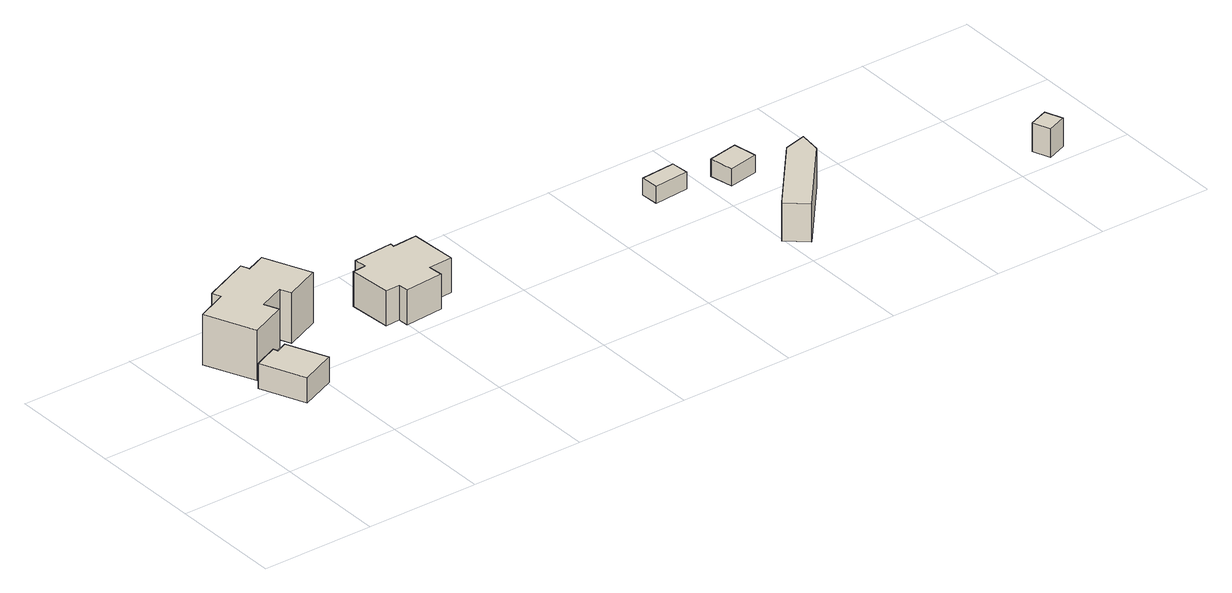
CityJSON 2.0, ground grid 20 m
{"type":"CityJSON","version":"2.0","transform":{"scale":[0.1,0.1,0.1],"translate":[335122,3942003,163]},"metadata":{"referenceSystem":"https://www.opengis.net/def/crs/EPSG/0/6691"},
"CityObjects":{
"building1":{"type":"Building","attributes":{"measuredHeight":7.5,"BuildingIDAttribute.prefecture":"14","BuildingIDAttribute.city":"14151","BuildingDetailAttribute.surveyYear":2015,"BuildingLandSlideRiskAttribute.description":"1","BuildingLandSlideRiskAttribute.areaType":"1"},"geometry":[{"type":"Solid","lod":"1","boundaries":[[[[0,1,2,3,4,5]],[[4,6,7,5]],[[3,8,6,4]],[[2,9,8,3]],[[1,10,9,2]],[[0,11,10,1]],[[5,7,11,0]],[[6,8,9,10,11,7]]]]}]},
"building2":{"type":"Building","attributes":{"usage":"411","measuredHeight":10.4,"storeysAboveGround":2,"BuildingIDAttribute.prefecture":"14","BuildingIDAttribute.city":"14151","BuildingDetailAttribute.totalFloorArea":286.9,"BuildingDetailAttribute.buildingFootprintArea":143.45,"BuildingDetailAttribute.buildingStructureType":"601","BuildingDetailAttribute.buildingStructureOrgType":"1","BuildingDetailAttribute.orgUsage":"10","BuildingDetailAttribute.surveyYear":2015,"BuildingLandSlideRiskAttribute.description":"1","BuildingLandSlideRiskAttribute.areaType":"1"},"geometry":[{"type":"Solid","lod":"1","boundaries":[[[[12,13,14,15,16,17,18,19,20,21,22,23]],[[22,24,25,23]],[[21,26,24,22]],[[20,27,26,21]],[[19,28,27,20]],[[18,29,28,19]],[[17,30,29,18]],[[16,31,30,17]],[[15,32,31,16]],[[14,33,32,15]],[[13,34,33,14]],[[12,35,34,13]],[[23,25,35,12]],[[24,26,27,28,29,30,31,32,33,34,35,25]]]]}]},
"building3":{"type":"Building","attributes":{"usage":"411","measuredHeight":7.3,"storeysAboveGround":2,"BuildingIDAttribute.prefecture":"14","BuildingIDAttribute.city":"14151","BuildingDetailAttribute.totalFloorArea":228.26,"BuildingDetailAttribute.buildingFootprintArea":114.13,"BuildingDetailAttribute.buildingStructureType":"601","BuildingDetailAttribute.buildingStructureOrgType":"1","BuildingDetailAttribute.orgUsage":"10","BuildingDetailAttribute.surveyYear":2015,"BuildingLandSlideRiskAttribute.description":"1","BuildingLandSlideRiskAttribute.areaType":"1"},"geometry":[{"type":"Solid","lod":"1","boundaries":[[[[36,37,38,39,40,41,42,43,44,45,46,47]],[[46,48,49,47]],[[45,50,48,46]],[[44,51,50,45]],[[43,52,51,44]],[[42,53,52,43]],[[41,54,53,42]],[[40,55,54,41]],[[39,56,55,40]],[[38,57,56,39]],[[37,58,57,38]],[[36,59,58,37]],[[47,49,59,36]],[[48,50,51,52,53,54,55,56,57,58,59,49]]]]}]},
"building4":{"type":"Building","attributes":{"BuildingIDAttribute.prefecture":"14","BuildingIDAttribute.city":"14151","BuildingDetailAttribute.surveyYear":2015,"BuildingLandSlideRiskAttribute.description":"1","BuildingLandSlideRiskAttribute.areaType":"1"},"geometry":[{"type":"Solid","lod":"1","boundaries":[[[[60,61,62,63]],[[62,64,65,63]],[[61,66,64,62]],[[60,67,66,61]],[[63,65,67,60]],[[64,66,67,65]]]]}]},
"building5":{"type":"Building","attributes":{"measuredHeight":3.5,"BuildingIDAttribute.prefecture":"14","BuildingIDAttribute.city":"14151","BuildingDetailAttribute.surveyYear":2015,"BuildingLandSlideRiskAttribute.description":"1","BuildingLandSlideRiskAttribute.areaType":"1"},"geometry":[{"type":"Solid","lod":"1","boundaries":[[[[68,69,70,71]],[[70,72,73,71]],[[69,74,72,70]],[[68,75,74,69]],[[71,73,75,68]],[[72,74,75,73]]]]}]},
"building6":{"type":"Building","attributes":{"measuredHeight":7.1,"BuildingIDAttribute.prefecture":"14","BuildingIDAttribute.city":"14151","BuildingDetailAttribute.surveyYear":2015,"BuildingLandSlideRiskAttribute.description":"1","BuildingLandSlideRiskAttribute.areaType":"1"},"geometry":[{"type":"Solid","lod":"1","boundaries":[[[[76,77,78,79,80]],[[79,81,82,80]],[[78,83,81,79]],[[77,84,83,78]],[[76,85,84,77]],[[80,82,85,76]],[[81,83,84,85,82]]]]}]},
"building7":{"type":"Building","attributes":{"measuredHeight":5.4,"BuildingIDAttribute.prefecture":"14","BuildingIDAttribute.city":"14151","BuildingDetailAttribute.surveyYear":2015},"geometry":[{"type":"Solid","lod":"1","boundaries":[[[[86,87,88,89]],[[88,90,91,89]],[[87,92,90,88]],[[86,93,92,87]],[[89,91,93,86]],[[90,92,93,91]]]]}]}
},
"vertices":[
[79,59,68],[45,137,68],[88,156,68],[91,148,68],[111,157,68],[142,86,68],[111,157,113],[142,86,113],[91,148,113],[88,156,113],[45,137,113],[79,59,113],
[63,253,79],[56,268,79],[140,305,79],[146,290,79],[180,305,79],[216,223,79],[154,196,79],[146,215,79],[100,195,79],[111,170,79],[47,142,79],[9,229,79],[47,142,169],[9,229,169],[111,170,169],[100,195,169],[146,215,169],[154,196,169],[216,223,169],[180,305,169],[146,290,169],[140,305,169],[56,268,169],[63,253,169],
[407,182,64],[409,156,64],[340,151,64],[339,169,64],[313,168,64],[308,243,64],[332,245,64],[330,267,64],[401,272,64],[401,264,64],[445,267,64],[450,184,64],[445,267,126],[450,184,126],[401,264,126],[401,272,126],[330,267,126],[332,245,126],[308,243,126],[313,168,126],[339,169,126],[340,151,126],[409,156,126],[407,182,126],
[929,257,48],[931,225,48],[869,220,48],[867,252,48],[869,220,78],[867,252,78],[931,225,78],[929,257,78],
[1001,204,37],[993,246,37],[1046,256,37],[1053,214,37],[1046,256,68],[1053,214,68],[993,246,68],[1001,204,68],
[1140,207,4],[1135,167,4],[1032,45,4],[997,75,4],[1100,197,4],[997,75,72],[1100,197,72],[1032,45,72],[1135,167,72],[1140,207,72],
[1448,39,12],[1482,52,12],[1494,21,12],[1460,8,12],[1494,21,63],[1460,8,63],[1482,52,63],[1448,39,63]
]}
